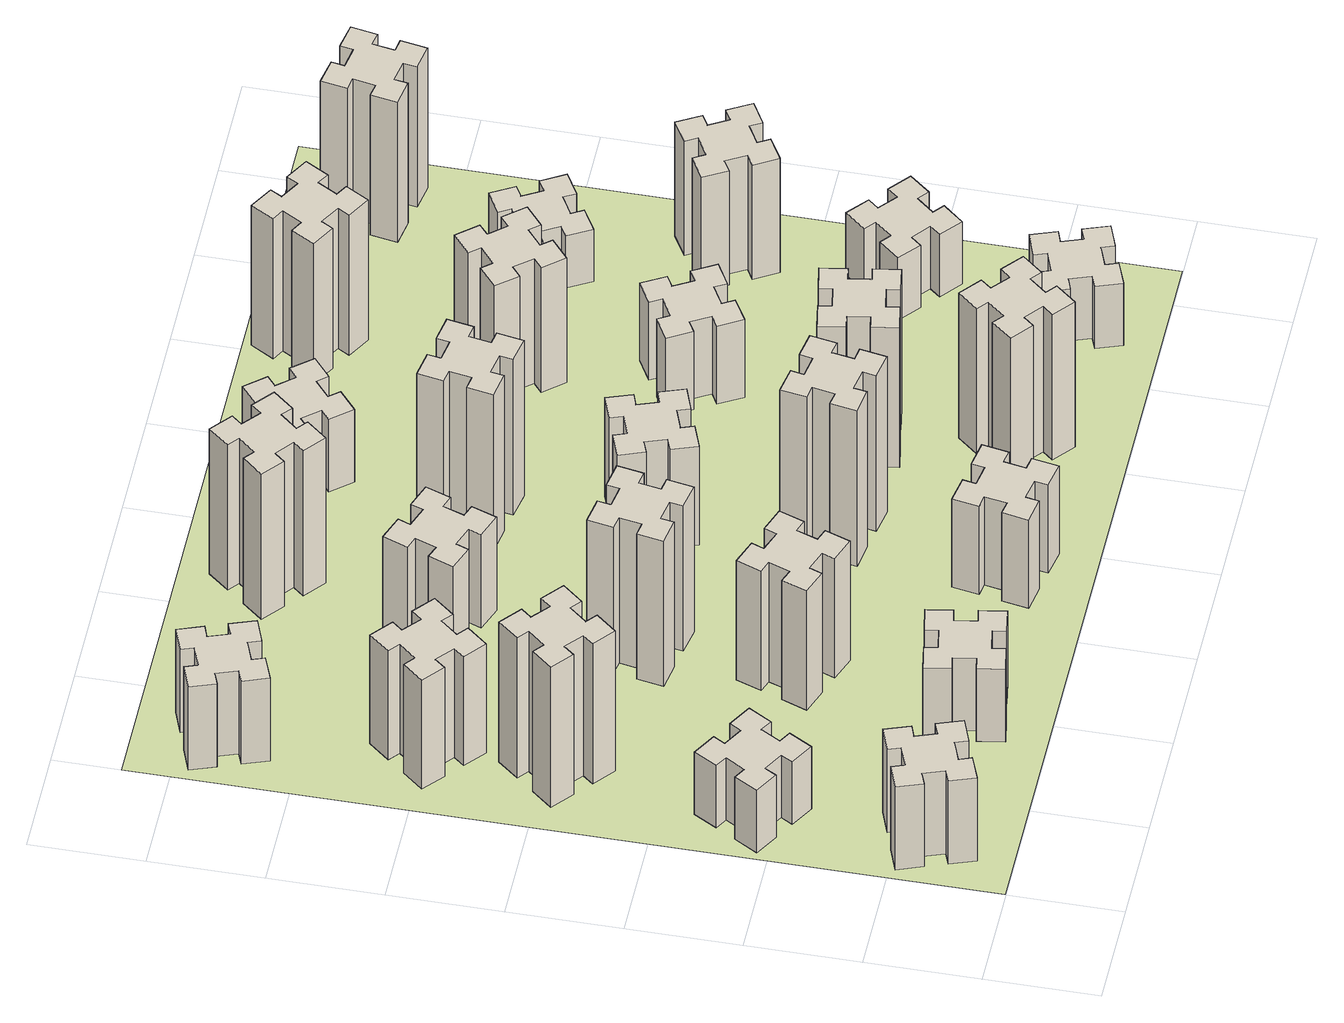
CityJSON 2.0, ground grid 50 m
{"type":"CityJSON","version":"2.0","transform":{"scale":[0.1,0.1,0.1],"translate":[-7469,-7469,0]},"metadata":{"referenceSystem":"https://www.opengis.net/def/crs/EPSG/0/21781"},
"CityObjects":{
"building1":{"type":"Building","attributes":{"class":"1000","function":"1000","usage":"1000","yearOfConstruction":2016,"roofType":"1000","measuredHeight":48,"storeysAboveGround":30,"storeysBelowGround":0},"geometry":[{"type":"Solid","lod":"1","boundaries":[[[[0,1,2,3,4,5,6,7,8,9,10,11,12,13,14,15,16,17,18,19]],[[17,16,20,21]],[[16,15,22,20]],[[15,14,23,22]],[[14,13,24,23]],[[13,12,25,24]],[[12,11,26,25]],[[11,10,27,26]],[[10,9,28,27]],[[9,8,29,28]],[[8,7,30,29]],[[7,6,31,30]],[[6,5,32,31]],[[5,4,33,32]],[[4,3,34,33]],[[3,2,35,34]],[[2,1,36,35]],[[1,0,37,36]],[[0,19,38,37]],[[19,18,39,38]],[[18,17,21,39]],[[24,25,26,27,28,29,30,31,32,33,34,35,36,37,38,39,21,20,22,23]]]]}]},
"building2":{"type":"Building","attributes":{"class":"1000","function":"1000","usage":"1000","yearOfConstruction":2016,"roofType":"1000","measuredHeight":36,"storeysAboveGround":30,"storeysBelowGround":0},"geometry":[{"type":"Solid","lod":"1","boundaries":[[[[40,41,42,43,44,45,46,47,48,49,50,51,52,53,54,55,56,57,58,59]],[[57,56,60,61]],[[56,55,62,60]],[[55,54,63,62]],[[54,53,64,63]],[[53,52,65,64]],[[52,51,66,65]],[[51,50,67,66]],[[50,49,68,67]],[[49,48,69,68]],[[48,47,70,69]],[[47,46,71,70]],[[46,45,72,71]],[[45,44,73,72]],[[44,43,74,73]],[[43,42,75,74]],[[42,41,76,75]],[[41,40,77,76]],[[40,59,78,77]],[[59,58,79,78]],[[58,57,61,79]],[[64,65,66,67,68,69,70,71,72,73,74,75,76,77,78,79,61,60,62,63]]]]}]},
"building3":{"type":"Building","attributes":{"class":"1000","function":"1000","usage":"1000","yearOfConstruction":2016,"roofType":"1000","measuredHeight":81,"storeysAboveGround":30,"storeysBelowGround":0},"geometry":[{"type":"Solid","lod":"1","boundaries":[[[[80,81,82,83,84,85,86,87,88,89,90,91,92,93,94,95,96,97,98,99]],[[97,96,100,101]],[[96,95,102,100]],[[95,94,103,102]],[[94,93,104,103]],[[93,92,105,104]],[[92,91,106,105]],[[91,90,107,106]],[[90,89,108,107]],[[89,88,109,108]],[[88,87,110,109]],[[87,86,111,110]],[[86,85,112,111]],[[85,84,113,112]],[[84,83,114,113]],[[83,82,115,114]],[[82,81,116,115]],[[81,80,117,116]],[[80,99,118,117]],[[99,98,119,118]],[[98,97,101,119]],[[104,105,106,107,108,109,110,111,112,113,114,115,116,117,118,119,101,100,102,103]]]]}]},
"building4":{"type":"Building","attributes":{"class":"1000","function":"1000","usage":"1000","yearOfConstruction":2016,"roofType":"1000","measuredHeight":63,"storeysAboveGround":30,"storeysBelowGround":0},"geometry":[{"type":"Solid","lod":"1","boundaries":[[[[120,121,122,123,124,125,126,127,128,129,130,131,132,133,134,135,136,137,138,139]],[[137,136,140,141]],[[136,135,142,140]],[[135,134,143,142]],[[134,133,144,143]],[[133,132,145,144]],[[132,131,146,145]],[[131,130,147,146]],[[130,129,148,147]],[[129,128,149,148]],[[128,127,150,149]],[[127,126,151,150]],[[126,125,152,151]],[[125,124,153,152]],[[124,123,154,153]],[[123,122,155,154]],[[122,121,156,155]],[[121,120,157,156]],[[120,139,158,157]],[[139,138,159,158]],[[138,137,141,159]],[[144,145,146,147,148,149,150,151,152,153,154,155,156,157,158,159,141,140,142,143]]]]}]},
"building5":{"type":"Building","attributes":{"class":"1000","function":"1000","usage":"1000","yearOfConstruction":2016,"roofType":"1000","measuredHeight":42,"storeysAboveGround":30,"storeysBelowGround":0},"geometry":[{"type":"Solid","lod":"1","boundaries":[[[[160,161,162,163,164,165,166,167,168,169,170,171,172,173,174,175,176,177,178,179]],[[177,176,180,181]],[[176,175,182,180]],[[175,174,183,182]],[[174,173,184,183]],[[173,172,185,184]],[[172,171,186,185]],[[171,170,187,186]],[[170,169,188,187]],[[169,168,189,188]],[[168,167,190,189]],[[167,166,191,190]],[[166,165,192,191]],[[165,164,193,192]],[[164,163,194,193]],[[163,162,195,194]],[[162,161,196,195]],[[161,160,197,196]],[[160,179,198,197]],[[179,178,199,198]],[[178,177,181,199]],[[184,185,186,187,188,189,190,191,192,193,194,195,196,197,198,199,181,180,182,183]]]]}]},
"building6":{"type":"Building","attributes":{"class":"1000","function":"1000","usage":"1000","yearOfConstruction":2016,"roofType":"1000","measuredHeight":48,"storeysAboveGround":30,"storeysBelowGround":0},"geometry":[{"type":"Solid","lod":"1","boundaries":[[[[200,201,202,203,204,205,206,207,208,209,210,211,212,213,214,215,216,217,218,219]],[[217,216,220,221]],[[216,215,222,220]],[[215,214,223,222]],[[214,213,224,223]],[[213,212,225,224]],[[212,211,226,225]],[[211,210,227,226]],[[210,209,228,227]],[[209,208,229,228]],[[208,207,230,229]],[[207,206,231,230]],[[206,205,232,231]],[[205,204,233,232]],[[204,203,234,233]],[[203,202,235,234]],[[202,201,236,235]],[[201,200,237,236]],[[200,219,238,237]],[[219,218,239,238]],[[218,217,221,239]],[[224,225,226,227,228,229,230,231,232,233,234,235,236,237,238,239,221,220,222,223]]]]}]},
"building7":{"type":"Building","attributes":{"class":"1000","function":"1000","usage":"1000","yearOfConstruction":2016,"roofType":"1000","measuredHeight":69,"storeysAboveGround":30,"storeysBelowGround":0},"geometry":[{"type":"Solid","lod":"1","boundaries":[[[[240,241,242,243,244,245,246,247,248,249,250,251,252,253,254,255,256,257,258,259]],[[257,256,260,261]],[[256,255,262,260]],[[255,254,263,262]],[[254,253,264,263]],[[253,252,265,264]],[[252,251,266,265]],[[251,250,267,266]],[[250,249,268,267]],[[249,248,269,268]],[[248,247,270,269]],[[247,246,271,270]],[[246,245,272,271]],[[245,244,273,272]],[[244,243,274,273]],[[243,242,275,274]],[[242,241,276,275]],[[241,240,277,276]],[[240,259,278,277]],[[259,258,279,278]],[[258,257,261,279]],[[264,265,266,267,268,269,270,271,272,273,274,275,276,277,278,279,261,260,262,263]]]]}]},
"building8":{"type":"Building","attributes":{"class":"1000","function":"1000","usage":"1000","yearOfConstruction":2016,"roofType":"1000","measuredHeight":84,"storeysAboveGround":30,"storeysBelowGround":0},"geometry":[{"type":"Solid","lod":"1","boundaries":[[[[280,281,282,283,284,285,286,287,288,289,290,291,292,293,294,295,296,297,298,299]],[[297,296,300,301]],[[296,295,302,300]],[[295,294,303,302]],[[294,293,304,303]],[[293,292,305,304]],[[292,291,306,305]],[[291,290,307,306]],[[290,289,308,307]],[[289,288,309,308]],[[288,287,310,309]],[[287,286,311,310]],[[286,285,312,311]],[[285,284,313,312]],[[284,283,314,313]],[[283,282,315,314]],[[282,281,316,315]],[[281,280,317,316]],[[280,299,318,317]],[[299,298,319,318]],[[298,297,301,319]],[[304,305,306,307,308,309,310,311,312,313,314,315,316,317,318,319,301,300,302,303]]]]}]},
"building9":{"type":"Building","attributes":{"class":"1000","function":"1000","usage":"1000","yearOfConstruction":2016,"roofType":"1000","measuredHeight":54,"storeysAboveGround":30,"storeysBelowGround":0},"geometry":[{"type":"Solid","lod":"1","boundaries":[[[[320,321,322,323,324,325,326,327,328,329,330,331,332,333,334,335,336,337,338,339]],[[337,336,340,341]],[[336,335,342,340]],[[335,334,343,342]],[[334,333,344,343]],[[333,332,345,344]],[[332,331,346,345]],[[331,330,347,346]],[[330,329,348,347]],[[329,328,349,348]],[[328,327,350,349]],[[327,326,351,350]],[[326,325,352,351]],[[325,324,353,352]],[[324,323,354,353]],[[323,322,355,354]],[[322,321,356,355]],[[321,320,357,356]],[[320,339,358,357]],[[339,338,359,358]],[[338,337,341,359]],[[344,345,346,347,348,349,350,351,352,353,354,355,356,357,358,359,341,340,342,343]]]]}]},
"building10":{"type":"Building","attributes":{"class":"1000","function":"1000","usage":"1000","yearOfConstruction":2016,"roofType":"1000","measuredHeight":51,"storeysAboveGround":30,"storeysBelowGround":0},"geometry":[{"type":"Solid","lod":"1","boundaries":[[[[360,361,362,363,364,365,366,367,368,369,370,371,372,373,374,375,376,377,378,379]],[[377,376,380,381]],[[376,375,382,380]],[[375,374,383,382]],[[374,373,384,383]],[[373,372,385,384]],[[372,371,386,385]],[[371,370,387,386]],[[370,369,388,387]],[[369,368,389,388]],[[368,367,390,389]],[[367,366,391,390]],[[366,365,392,391]],[[365,364,393,392]],[[364,363,394,393]],[[363,362,395,394]],[[362,361,396,395]],[[361,360,397,396]],[[360,379,398,397]],[[379,378,399,398]],[[378,377,381,399]],[[384,385,386,387,388,389,390,391,392,393,394,395,396,397,398,399,381,380,382,383]]]]}]},
"building11":{"type":"Building","attributes":{"class":"1000","function":"1000","usage":"1000","yearOfConstruction":2016,"roofType":"1000","measuredHeight":84,"storeysAboveGround":30,"storeysBelowGround":0},"geometry":[{"type":"Solid","lod":"1","boundaries":[[[[400,401,402,403,404,405,406,407,408,409,410,411,412,413,414,415,416,417,418,419]],[[417,416,420,421]],[[416,415,422,420]],[[415,414,423,422]],[[414,413,424,423]],[[413,412,425,424]],[[412,411,426,425]],[[411,410,427,426]],[[410,409,428,427]],[[409,408,429,428]],[[408,407,430,429]],[[407,406,431,430]],[[406,405,432,431]],[[405,404,433,432]],[[404,403,434,433]],[[403,402,435,434]],[[402,401,436,435]],[[401,400,437,436]],[[400,419,438,437]],[[419,418,439,438]],[[418,417,421,439]],[[424,425,426,427,428,429,430,431,432,433,434,435,436,437,438,439,421,420,422,423]]]]}]},
"building12":{"type":"Building","attributes":{"class":"1000","function":"1000","usage":"1000","yearOfConstruction":2016,"roofType":"1000","measuredHeight":90,"storeysAboveGround":30,"storeysBelowGround":0},"geometry":[{"type":"Solid","lod":"1","boundaries":[[[[440,441,442,443,444,445,446,447,448,449,450,451,452,453,454,455,456,457,458,459]],[[457,456,460,461]],[[456,455,462,460]],[[455,454,463,462]],[[454,453,464,463]],[[453,452,465,464]],[[452,451,466,465]],[[451,450,467,466]],[[450,449,468,467]],[[449,448,469,468]],[[448,447,470,469]],[[447,446,471,470]],[[446,445,472,471]],[[445,444,473,472]],[[444,443,474,473]],[[443,442,475,474]],[[442,441,476,475]],[[441,440,477,476]],[[440,459,478,477]],[[459,458,479,478]],[[458,457,461,479]],[[464,465,466,467,468,469,470,471,472,473,474,475,476,477,478,479,461,460,462,463]]]]}]},
"building13":{"type":"Building","attributes":{"class":"1000","function":"1000","usage":"1000","yearOfConstruction":2016,"roofType":"1000","measuredHeight":57,"storeysAboveGround":30,"storeysBelowGround":0},"geometry":[{"type":"Solid","lod":"1","boundaries":[[[[480,481,482,483,484,485,486,487,488,489,490,491,492,493,494,495,496,497,498,499]],[[497,496,500,501]],[[496,495,502,500]],[[495,494,503,502]],[[494,493,504,503]],[[493,492,505,504]],[[492,491,506,505]],[[491,490,507,506]],[[490,489,508,507]],[[489,488,509,508]],[[488,487,510,509]],[[487,486,511,510]],[[486,485,512,511]],[[485,484,513,512]],[[484,483,514,513]],[[483,482,515,514]],[[482,481,516,515]],[[481,480,517,516]],[[480,499,518,517]],[[499,498,519,518]],[[498,497,501,519]],[[504,505,506,507,508,509,510,511,512,513,514,515,516,517,518,519,501,500,502,503]]]]}]},
"building14":{"type":"Building","attributes":{"class":"1000","function":"1000","usage":"1000","yearOfConstruction":2016,"roofType":"1000","measuredHeight":90,"storeysAboveGround":30,"storeysBelowGround":0},"geometry":[{"type":"Solid","lod":"1","boundaries":[[[[520,521,522,523,524,525,526,527,528,529,530,531,532,533,534,535,536,537,538,539]],[[537,536,540,541]],[[536,535,542,540]],[[535,534,543,542]],[[534,533,544,543]],[[533,532,545,544]],[[532,531,546,545]],[[531,530,547,546]],[[530,529,548,547]],[[529,528,549,548]],[[528,527,550,549]],[[527,526,551,550]],[[526,525,552,551]],[[525,524,553,552]],[[524,523,554,553]],[[523,522,555,554]],[[522,521,556,555]],[[521,520,557,556]],[[520,539,558,557]],[[539,538,559,558]],[[538,537,541,559]],[[544,545,546,547,548,549,550,551,552,553,554,555,556,557,558,559,541,540,542,543]]]]}]},
"building15":{"type":"Building","attributes":{"class":"1000","function":"1000","usage":"1000","yearOfConstruction":2016,"roofType":"1000","measuredHeight":84,"storeysAboveGround":30,"storeysBelowGround":0},"geometry":[{"type":"Solid","lod":"1","boundaries":[[[[560,561,562,563,564,565,566,567,568,569,570,571,572,573,574,575,576,577,578,579]],[[577,576,580,581]],[[576,575,582,580]],[[575,574,583,582]],[[574,573,584,583]],[[573,572,585,584]],[[572,571,586,585]],[[571,570,587,586]],[[570,569,588,587]],[[569,568,589,588]],[[568,567,590,589]],[[567,566,591,590]],[[566,565,592,591]],[[565,564,593,592]],[[564,563,594,593]],[[563,562,595,594]],[[562,561,596,595]],[[561,560,597,596]],[[560,579,598,597]],[[579,578,599,598]],[[578,577,581,599]],[[584,585,586,587,588,589,590,591,592,593,594,595,596,597,598,599,581,580,582,583]]]]}]},
"building16":{"type":"Building","attributes":{"class":"1000","function":"1000","usage":"1000","yearOfConstruction":2016,"roofType":"1000","measuredHeight":81,"storeysAboveGround":30,"storeysBelowGround":0},"geometry":[{"type":"Solid","lod":"1","boundaries":[[[[600,601,602,603,604,605,606,607,608,609,610,611,612,613,614,615,616,617,618,619]],[[617,616,620,621]],[[616,615,622,620]],[[615,614,623,622]],[[614,613,624,623]],[[613,612,625,624]],[[612,611,626,625]],[[611,610,627,626]],[[610,609,628,627]],[[609,608,629,628]],[[608,607,630,629]],[[607,606,631,630]],[[606,605,632,631]],[[605,604,633,632]],[[604,603,634,633]],[[603,602,635,634]],[[602,601,636,635]],[[601,600,637,636]],[[600,619,638,637]],[[619,618,639,638]],[[618,617,621,639]],[[624,625,626,627,628,629,630,631,632,633,634,635,636,637,638,639,621,620,622,623]]]]}]},
"building17":{"type":"Building","attributes":{"class":"1000","function":"1000","usage":"1000","yearOfConstruction":2016,"roofType":"1000","measuredHeight":42,"storeysAboveGround":30,"storeysBelowGround":0},"geometry":[{"type":"Solid","lod":"1","boundaries":[[[[640,641,642,643,644,645,646,647,648,649,650,651,652,653,654,655,656,657,658,659]],[[657,656,660,661]],[[656,655,662,660]],[[655,654,663,662]],[[654,653,664,663]],[[653,652,665,664]],[[652,651,666,665]],[[651,650,667,666]],[[650,649,668,667]],[[649,648,669,668]],[[648,647,670,669]],[[647,646,671,670]],[[646,645,672,671]],[[645,644,673,672]],[[644,643,674,673]],[[643,642,675,674]],[[642,641,676,675]],[[641,640,677,676]],[[640,659,678,677]],[[659,658,679,678]],[[658,657,661,679]],[[664,665,666,667,668,669,670,671,672,673,674,675,676,677,678,679,661,660,662,663]]]]}]},
"building18":{"type":"Building","attributes":{"class":"1000","function":"1000","usage":"1000","yearOfConstruction":2016,"roofType":"1000","measuredHeight":45,"storeysAboveGround":30,"storeysBelowGround":0},"geometry":[{"type":"Solid","lod":"1","boundaries":[[[[680,681,682,683,684,685,686,687,688,689,690,691,692,693,694,695,696,697,698,699]],[[697,696,700,701]],[[696,695,702,700]],[[695,694,703,702]],[[694,693,704,703]],[[693,692,705,704]],[[692,691,706,705]],[[691,690,707,706]],[[690,689,708,707]],[[689,688,709,708]],[[688,687,710,709]],[[687,686,711,710]],[[686,685,712,711]],[[685,684,713,712]],[[684,683,714,713]],[[683,682,715,714]],[[682,681,716,715]],[[681,680,717,716]],[[680,699,718,717]],[[699,698,719,718]],[[698,697,701,719]],[[704,705,706,707,708,709,710,711,712,713,714,715,716,717,718,719,701,700,702,703]]]]}]},
"building19":{"type":"Building","attributes":{"class":"1000","function":"1000","usage":"1000","yearOfConstruction":2016,"roofType":"1000","measuredHeight":72,"storeysAboveGround":30,"storeysBelowGround":0},"geometry":[{"type":"Solid","lod":"1","boundaries":[[[[720,721,722,723,724,725,726,727,728,729,730,731,732,733,734,735,736,737,738,739]],[[737,736,740,741]],[[736,735,742,740]],[[735,734,743,742]],[[734,733,744,743]],[[733,732,745,744]],[[732,731,746,745]],[[731,730,747,746]],[[730,729,748,747]],[[729,728,749,748]],[[728,727,750,749]],[[727,726,751,750]],[[726,725,752,751]],[[725,724,753,752]],[[724,723,754,753]],[[723,722,755,754]],[[722,721,756,755]],[[721,720,757,756]],[[720,739,758,757]],[[739,738,759,758]],[[738,737,741,759]],[[744,745,746,747,748,749,750,751,752,753,754,755,756,757,758,759,741,740,742,743]]]]}]},
"building20":{"type":"Building","attributes":{"class":"1000","function":"1000","usage":"1000","yearOfConstruction":2016,"roofType":"1000","measuredHeight":36,"storeysAboveGround":30,"storeysBelowGround":0},"geometry":[{"type":"Solid","lod":"1","boundaries":[[[[760,761,762,763,764,765,766,767,768,769,770,771,772,773,774,775,776,777,778,779]],[[777,776,780,781]],[[776,775,782,780]],[[775,774,783,782]],[[774,773,784,783]],[[773,772,785,784]],[[772,771,786,785]],[[771,770,787,786]],[[770,769,788,787]],[[769,768,789,788]],[[768,767,790,789]],[[767,766,791,790]],[[766,765,792,791]],[[765,764,793,792]],[[764,763,794,793]],[[763,762,795,794]],[[762,761,796,795]],[[761,760,797,796]],[[760,779,798,797]],[[779,778,799,798]],[[778,777,781,799]],[[784,785,786,787,788,789,790,791,792,793,794,795,796,797,798,799,781,780,782,783]]]]}]},
"building21":{"type":"Building","attributes":{"class":"1000","function":"1000","usage":"1000","yearOfConstruction":2016,"roofType":"1000","measuredHeight":81,"storeysAboveGround":30,"storeysBelowGround":0},"geometry":[{"type":"Solid","lod":"1","boundaries":[[[[800,801,802,803,804,805,806,807,808,809,810,811,812,813,814,815,816,817,818,819]],[[817,816,820,821]],[[816,815,822,820]],[[815,814,823,822]],[[814,813,824,823]],[[813,812,825,824]],[[812,811,826,825]],[[811,810,827,826]],[[810,809,828,827]],[[809,808,829,828]],[[808,807,830,829]],[[807,806,831,830]],[[806,805,832,831]],[[805,804,833,832]],[[804,803,834,833]],[[803,802,835,834]],[[802,801,836,835]],[[801,800,837,836]],[[800,819,838,837]],[[819,818,839,838]],[[818,817,821,839]],[[824,825,826,827,828,829,830,831,832,833,834,835,836,837,838,839,821,820,822,823]]]]}]},
"building22":{"type":"Building","attributes":{"class":"1000","function":"1000","usage":"1000","yearOfConstruction":2016,"roofType":"1000","measuredHeight":36,"storeysAboveGround":30,"storeysBelowGround":0},"geometry":[{"type":"Solid","lod":"1","boundaries":[[[[840,841,842,843,844,845,846,847,848,849,850,851,852,853,854,855,856,857,858,859]],[[857,856,860,861]],[[856,855,862,860]],[[855,854,863,862]],[[854,853,864,863]],[[853,852,865,864]],[[852,851,866,865]],[[851,850,867,866]],[[850,849,868,867]],[[849,848,869,868]],[[848,847,870,869]],[[847,846,871,870]],[[846,845,872,871]],[[845,844,873,872]],[[844,843,874,873]],[[843,842,875,874]],[[842,841,876,875]],[[841,840,877,876]],[[840,859,878,877]],[[859,858,879,878]],[[858,857,861,879]],[[864,865,866,867,868,869,870,871,872,873,874,875,876,877,878,879,861,860,862,863]]]]}]},
"building23":{"type":"Building","attributes":{"class":"1000","function":"1000","usage":"1000","yearOfConstruction":2016,"roofType":"1000","measuredHeight":66,"storeysAboveGround":30,"storeysBelowGround":0},"geometry":[{"type":"Solid","lod":"1","boundaries":[[[[880,881,882,883,884,885,886,887,888,889,890,891,892,893,894,895,896,897,898,899]],[[897,896,900,901]],[[896,895,902,900]],[[895,894,903,902]],[[894,893,904,903]],[[893,892,905,904]],[[892,891,906,905]],[[891,890,907,906]],[[890,889,908,907]],[[889,888,909,908]],[[888,887,910,909]],[[887,886,911,910]],[[886,885,912,911]],[[885,884,913,912]],[[884,883,914,913]],[[883,882,915,914]],[[882,881,916,915]],[[881,880,917,916]],[[880,899,918,917]],[[899,898,919,918]],[[898,897,901,919]],[[904,905,906,907,908,909,910,911,912,913,914,915,916,917,918,919,901,900,902,903]]]]}]},
"building24":{"type":"Building","attributes":{"class":"1000","function":"1000","usage":"1000","yearOfConstruction":2016,"roofType":"1000","measuredHeight":30,"storeysAboveGround":30,"storeysBelowGround":0},"geometry":[{"type":"Solid","lod":"1","boundaries":[[[[920,921,922,923,924,925,926,927,928,929,930,931,932,933,934,935,936,937,938,939]],[[937,936,940,941]],[[936,935,942,940]],[[935,934,943,942]],[[934,933,944,943]],[[933,932,945,944]],[[932,931,946,945]],[[931,930,947,946]],[[930,929,948,947]],[[929,928,949,948]],[[928,927,950,949]],[[927,926,951,950]],[[926,925,952,951]],[[925,924,953,952]],[[924,923,954,953]],[[923,922,955,954]],[[922,921,956,955]],[[921,920,957,956]],[[920,939,958,957]],[[939,938,959,958]],[[938,937,941,959]],[[944,945,946,947,948,949,950,951,952,953,954,955,956,957,958,959,941,940,942,943]]]]}]},
"building25":{"type":"Building","attributes":{"class":"1000","function":"1000","usage":"1000","yearOfConstruction":2016,"roofType":"1000","measuredHeight":81,"storeysAboveGround":30,"storeysBelowGround":0},"geometry":[{"type":"Solid","lod":"1","boundaries":[[[[960,961,962,963,964,965,966,967,968,969,970,971,972,973,974,975,976,977,978,979]],[[977,976,980,981]],[[976,975,982,980]],[[975,974,983,982]],[[974,973,984,983]],[[973,972,985,984]],[[972,971,986,985]],[[971,970,987,986]],[[970,969,988,987]],[[969,968,989,988]],[[968,967,990,989]],[[967,966,991,990]],[[966,965,992,991]],[[965,964,993,992]],[[964,963,994,993]],[[963,962,995,994]],[[962,961,996,995]],[[961,960,997,996]],[[960,979,998,997]],[[979,978,999,998]],[[978,977,981,999]],[[984,985,986,987,988,989,990,991,992,993,994,995,996,997,998,999,981,980,982,983]]]]}]},
"landuse1":{"type":"LandUse","attributes":{"name":"plot1","function":"1010"},"geometry":[{"type":"MultiSurface","lod":"1","boundaries":[[[1000,1001,1002,1003]]]}]}
},
"vertices":[
[266,255,0],[360,289,0],[380,233,0],[493,274,0],[452,387,0],[396,366,0],[362,460,0],[418,480,0],[377,593,0],[264,552,0],[285,496,0],[191,462,0],[170,518,0],[57,477,0],[99,364,0],[155,385,0],[189,291,0],[133,270,0],[174,157,0],[287,199,0],[189,291,480],[133,270,480],[155,385,480],[99,364,480],[57,477,480],[170,518,480],[191,462,480],[285,496,480],[264,552,480],[377,593,480],[418,480,480],[362,460,480],[396,366,480],[452,387,480],[493,274,480],[380,233,480],[360,289,480],[266,255,480],[287,199,480],[174,157,480],
[205,1214,0],[155,1127,0],[103,1157,0],[43,1053,0],[147,993,0],[177,1045,0],[264,995,0],[234,943,0],[338,883,0],[398,987,0],[346,1017,0],[396,1104,0],[448,1074,0],[508,1178,0],[404,1238,0],[374,1186,0],[287,1236,0],[317,1288,0],[213,1348,0],[153,1244,0],[287,1236,360],[317,1288,360],[374,1186,360],[404,1238,360],[508,1178,360],[448,1074,360],[396,1104,360],[346,1017,360],[398,987,360],[338,883,360],[234,943,360],[264,995,360],[177,1045,360],[147,993,360],[43,1053,360],[103,1157,360],[155,1127,360],[205,1214,360],[153,1244,360],[213,1348,360],
[427,1846,0],[492,1923,0],[538,1884,0],[615,1976,0],[523,2053,0],[484,2007,0],[408,2072,0],[446,2118,0],[354,2195,0],[277,2103,0],[323,2064,0],[259,1988,0],[213,2026,0],[136,1934,0],[228,1857,0],[266,1903,0],[343,1839,0],[304,1793,0],[396,1716,0],[473,1808,0],[343,1839,810],[304,1793,810],[266,1903,810],[228,1857,810],[136,1934,810],[213,2026,810],[259,1988,810],[323,2064,810],[277,2103,810],[354,2195,810],[446,2118,810],[408,2072,810],[484,2007,810],[523,2053,810],[615,1976,810],[538,1884,810],[492,1923,810],[427,1846,810],[473,1808,810],[396,1716,810],
[484,2547,0],[408,2612,0],[446,2658,0],[354,2735,0],[277,2643,0],[323,2604,0],[259,2528,0],[213,2566,0],[136,2474,0],[228,2397,0],[266,2443,0],[343,2379,0],[304,2333,0],[396,2256,0],[473,2348,0],[427,2386,0],[492,2463,0],[538,2424,0],[615,2516,0],[523,2593,0],[492,2463,630],[538,2424,630],[427,2386,630],[473,2348,630],[396,2256,630],[304,2333,630],[343,2379,630],[266,2443,630],[228,2397,630],[136,2474,630],[213,2566,630],[259,2528,630],[323,2604,630],[277,2643,630],[354,2735,630],[446,2658,630],[408,2612,630],[484,2547,630],[523,2593,630],[615,2516,630],
[898,405,0],[916,307,0],[857,297,0],[877,178,0],[996,199,0],[985,258,0],[1084,276,0],[1094,217,0],[1212,237,0],[1191,356,0],[1132,345,0],[1115,444,0],[1174,454,0],[1153,572,0],[1035,551,0],[1045,492,0],[947,475,0],[937,534,0],[818,513,0],[839,395,0],[947,475,420],[937,534,420],[1045,492,420],[1035,551,420],[1153,572,420],[1174,454,420],[1115,444,420],[1132,345,420],[1191,356,420],[1212,237,420],[1094,217,420],[1084,276,420],[985,258,420],[996,199,420],[877,178,420],[857,297,420],[916,307,420],[898,405,420],[839,395,420],[818,513,420],
[155,3345,0],[189,3251,0],[133,3230,0],[174,3117,0],[287,3159,0],[266,3215,0],[360,3249,0],[380,3193,0],[493,3234,0],[452,3347,0],[396,3326,0],[362,3420,0],[418,3440,0],[377,3553,0],[264,3512,0],[285,3456,0],[191,3422,0],[170,3478,0],[57,3437,0],[99,3324,0],[191,3422,480],[170,3478,480],[285,3456,480],[264,3512,480],[377,3553,480],[418,3440,480],[362,3420,480],[396,3326,480],[452,3347,480],[493,3234,480],[380,3193,480],[360,3249,480],[266,3215,480],[287,3159,480],[174,3117,480],[133,3230,480],[189,3251,480],[155,3345,480],[99,3324,480],[57,3437,480],
[1200,1202,0],[1106,1236,0],[1127,1292,0],[1014,1333,0],[973,1220,0],[1029,1200,0],[995,1106,0],[939,1127,0],[897,1014,0],[1010,973,0],[1031,1029,0],[1125,995,0],[1104,939,0],[1217,897,0],[1258,1010,0],[1202,1031,0],[1236,1125,0],[1292,1104,0],[1333,1217,0],[1220,1258,0],[1236,1125,690],[1292,1104,690],[1202,1031,690],[1258,1010,690],[1217,897,690],[1104,939,690],[1125,995,690],[1031,1029,690],[1010,973,690],[897,1014,690],[939,1127,690],[995,1106,690],[1029,1200,690],[973,1220,690],[1014,1333,690],[1127,1292,690],[1106,1236,690],[1200,1202,690],[1220,1258,690],[1333,1217,690],
[1047,1656,0],[1145,1638,0],[1135,1579,0],[1253,1558,0],[1274,1677,0],[1215,1687,0],[1232,1785,0],[1291,1775,0],[1312,1893,0],[1194,1914,0],[1184,1855,0],[1085,1872,0],[1096,1931,0],[977,1952,0],[957,1834,0],[1016,1824,0],[998,1725,0],[939,1736,0],[918,1617,0],[1037,1597,0],[998,1725,840],[939,1736,840],[1016,1824,840],[957,1834,840],[977,1952,840],[1096,1931,840],[1085,1872,840],[1184,1855,840],[1194,1914,840],[1312,1893,840],[1291,1775,840],[1232,1785,840],[1215,1687,840],[1274,1677,840],[1253,1558,840],[1135,1579,840],[1145,1638,840],[1047,1656,840],[1037,1597,840],[918,1617,840],
[1029,2680,0],[995,2586,0],[939,2607,0],[897,2494,0],[1010,2453,0],[1031,2509,0],[1125,2475,0],[1104,2419,0],[1217,2377,0],[1258,2490,0],[1202,2511,0],[1236,2605,0],[1292,2584,0],[1333,2697,0],[1220,2738,0],[1200,2682,0],[1106,2716,0],[1127,2772,0],[1014,2813,0],[973,2700,0],[1106,2716,540],[1127,2772,540],[1200,2682,540],[1220,2738,540],[1333,2697,540],[1292,2584,540],[1236,2605,540],[1202,2511,540],[1258,2490,540],[1217,2377,540],[1104,2419,540],[1125,2475,540],[1031,2509,540],[1010,2453,540],[897,2494,540],[939,2607,540],[995,2586,540],[1029,2680,540],[973,2700,540],[1014,2813,540],
[1787,276,0],[1885,258,0],[1875,199,0],[1993,178,0],[2014,297,0],[1955,307,0],[1972,405,0],[2031,395,0],[2052,513,0],[1934,534,0],[1924,475,0],[1825,492,0],[1836,551,0],[1717,572,0],[1697,454,0],[1756,444,0],[1738,345,0],[1679,356,0],[1658,237,0],[1777,217,0],[1738,345,510],[1679,356,510],[1756,444,510],[1697,454,510],[1717,572,510],[1836,551,510],[1825,492,510],[1924,475,510],[1934,534,510],[2052,513,510],[2031,395,510],[1972,405,510],[1955,307,510],[2014,297,510],[1993,178,510],[1875,199,510],[1885,258,510],[1787,276,510],[1777,217,510],[1658,237,510],
[1106,3283,0],[1183,3219,0],[1144,3173,0],[1236,3096,0],[1313,3188,0],[1267,3226,0],[1332,3303,0],[1378,3264,0],[1455,3356,0],[1363,3433,0],[1324,3387,0],[1248,3452,0],[1286,3498,0],[1194,3575,0],[1117,3483,0],[1163,3444,0],[1099,3368,0],[1053,3406,0],[976,3314,0],[1068,3237,0],[1099,3368,840],[1053,3406,840],[1163,3444,840],[1117,3483,840],[1194,3575,840],[1286,3498,840],[1248,3452,840],[1324,3387,840],[1363,3433,840],[1455,3356,840],[1378,3264,840],[1332,3303,840],[1267,3226,840],[1313,3188,840],[1236,3096,840],[1144,3173,840],[1183,3219,840],[1106,3283,840],[1068,3237,840],[976,3314,840],
[2055,1047,0],[2072,1145,0],[2131,1135,0],[2152,1253,0],[2034,1274,0],[2024,1215,0],[1925,1232,0],[1936,1291,0],[1817,1312,0],[1797,1194,0],[1856,1184,0],[1838,1085,0],[1779,1096,0],[1758,977,0],[1877,957,0],[1887,1016,0],[1985,998,0],[1975,939,0],[2093,918,0],[2114,1037,0],[1985,998,900],[1975,939,900],[1887,1016,900],[1877,957,900],[1758,977,900],[1779,1096,900],[1838,1085,900],[1856,1184,900],[1797,1194,900],[1817,1312,900],[1936,1291,900],[1925,1232,900],[2024,1215,900],[2034,1274,900],[2152,1253,900],[2131,1135,900],[2072,1145,900],[2055,1047,900],[2114,1037,900],[2093,918,900],
[1846,1735,0],[1940,1769,0],[1960,1713,0],[2073,1754,0],[2032,1867,0],[1976,1846,0],[1942,1940,0],[1998,1960,0],[1957,2073,0],[1844,2032,0],[1865,1976,0],[1771,1942,0],[1750,1998,0],[1637,1957,0],[1679,1844,0],[1735,1865,0],[1769,1771,0],[1713,1750,0],[1754,1637,0],[1867,1679,0],[1769,1771,570],[1713,1750,570],[1735,1865,570],[1679,1844,570],[1637,1957,570],[1750,1998,570],[1771,1942,570],[1865,1976,570],[1844,2032,570],[1957,2073,570],[1998,1960,570],[1942,1940,570],[1976,1846,570],[2032,1867,570],[2073,1754,570],[1960,1713,570],[1940,1769,570],[1846,1735,570],[1867,1679,570],[1754,1637,570],
[1855,2527,0],[1872,2625,0],[1931,2615,0],[1952,2733,0],[1834,2754,0],[1824,2695,0],[1725,2712,0],[1736,2771,0],[1617,2792,0],[1597,2674,0],[1656,2664,0],[1638,2565,0],[1579,2576,0],[1558,2457,0],[1677,2437,0],[1687,2496,0],[1785,2478,0],[1775,2419,0],[1893,2398,0],[1914,2517,0],[1785,2478,900],[1775,2419,900],[1687,2496,900],[1677,2437,900],[1558,2457,900],[1579,2576,900],[1638,2565,900],[1656,2664,900],[1597,2674,900],[1617,2792,900],[1736,2771,900],[1725,2712,900],[1824,2695,900],[1834,2754,900],[1952,2733,900],[1931,2615,900],[1872,2625,900],[1855,2527,900],[1914,2517,900],[1893,2398,900],
[2486,423,0],[2563,359,0],[2524,313,0],[2616,236,0],[2693,328,0],[2647,366,0],[2712,443,0],[2758,404,0],[2835,496,0],[2743,573,0],[2704,527,0],[2628,592,0],[2666,638,0],[2574,715,0],[2497,623,0],[2543,584,0],[2479,508,0],[2433,546,0],[2356,454,0],[2448,377,0],[2479,508,840],[2433,546,840],[2543,584,840],[2497,623,840],[2574,715,840],[2666,638,840],[2628,592,840],[2704,527,840],[2743,573,840],[2835,496,840],[2758,404,840],[2712,443,840],[2647,366,840],[2693,328,840],[2616,236,840],[2524,313,840],[2563,359,840],[2486,423,840],[2448,377,840],[2356,454,840],
[2525,1232,0],[2427,1215,0],[2417,1274,0],[2298,1253,0],[2319,1135,0],[2378,1145,0],[2396,1047,0],[2337,1037,0],[2357,918,0],[2476,939,0],[2465,998,0],[2564,1016,0],[2574,957,0],[2692,977,0],[2671,1096,0],[2612,1085,0],[2595,1184,0],[2654,1194,0],[2633,1312,0],[2515,1291,0],[2595,1184,810],[2654,1194,810],[2612,1085,810],[2671,1096,810],[2692,977,810],[2574,957,810],[2564,1016,810],[2465,998,810],[2476,939,810],[2357,918,810],[2337,1037,810],[2396,1047,810],[2378,1145,810],[2319,1135,810],[2298,1253,810],[2417,1274,810],[2427,1215,810],[2525,1232,810],[2515,1291,810],[2633,1312,810],
[1972,3368,0],[1907,3444,0],[1953,3483,0],[1876,3575,0],[1784,3498,0],[1823,3452,0],[1746,3387,0],[1708,3433,0],[1616,3356,0],[1693,3264,0],[1739,3303,0],[1803,3226,0],[1757,3188,0],[1834,3096,0],[1926,3173,0],[1888,3219,0],[1964,3283,0],[2003,3237,0],[2095,3314,0],[2018,3406,0],[1964,3283,420],[2003,3237,420],[1888,3219,420],[1926,3173,420],[1834,3096,420],[1757,3188,420],[1803,3226,420],[1739,3303,420],[1693,3264,420],[1616,3356,420],[1708,3433,420],[1746,3387,420],[1823,3452,420],[1784,3498,420],[1876,3575,420],[1953,3483,420],[1907,3444,420],[1972,3368,420],[2018,3406,420],[2095,3314,420],
[2575,1844,0],[2625,1757,0],[2573,1727,0],[2633,1623,0],[2737,1683,0],[2707,1735,0],[2794,1785,0],[2824,1733,0],[2928,1793,0],[2868,1897,0],[2816,1867,0],[2766,1954,0],[2818,1984,0],[2758,2088,0],[2654,2028,0],[2684,1976,0],[2597,1926,0],[2567,1978,0],[2463,1918,0],[2523,1814,0],[2597,1926,450],[2567,1978,450],[2684,1976,450],[2654,2028,450],[2758,2088,450],[2818,1984,450],[2766,1954,450],[2816,1867,450],[2868,1897,450],[2928,1793,450],[2824,1733,450],[2794,1785,450],[2707,1735,450],[2737,1683,450],[2633,1623,450],[2573,1727,450],[2625,1757,450],[2575,1844,450],[2523,1814,450],[2463,1918,450],
[2563,2712,0],[2486,2647,0],[2448,2693,0],[2356,2616,0],[2433,2524,0],[2479,2563,0],[2543,2486,0],[2497,2448,0],[2574,2356,0],[2666,2433,0],[2628,2479,0],[2704,2543,0],[2743,2497,0],[2835,2574,0],[2758,2666,0],[2712,2628,0],[2647,2704,0],[2693,2743,0],[2616,2835,0],[2524,2758,0],[2647,2704,720],[2693,2743,720],[2712,2628,720],[2758,2666,720],[2835,2574,720],[2743,2497,720],[2704,2543,720],[2628,2479,720],[2666,2433,720],[2574,2356,720],[2497,2448,720],[2543,2486,720],[2479,2563,720],[2433,2524,720],[2356,2616,720],[2448,2693,720],[2486,2647,720],[2563,2712,720],[2524,2758,720],[2616,2835,720],
[3326,255,0],[3420,289,0],[3440,233,0],[3553,274,0],[3512,387,0],[3456,366,0],[3422,460,0],[3478,480,0],[3437,593,0],[3324,552,0],[3345,496,0],[3251,462,0],[3230,518,0],[3117,477,0],[3159,364,0],[3215,385,0],[3249,291,0],[3193,270,0],[3234,157,0],[3347,199,0],[3249,291,360],[3193,270,360],[3215,385,360],[3159,364,360],[3117,477,360],[3230,518,360],[3251,462,360],[3345,496,360],[3324,552,360],[3437,593,360],[3478,480,360],[3422,460,360],[3456,366,360],[3512,387,360],[3553,274,360],[3440,233,360],[3420,289,360],[3326,255,360],[3347,199,360],[3234,157,360],
[2694,3506,0],[2607,3556,0],[2637,3608,0],[2533,3668,0],[2473,3564,0],[2525,3534,0],[2475,3447,0],[2423,3477,0],[2363,3373,0],[2467,3313,0],[2497,3365,0],[2584,3315,0],[2554,3263,0],[2658,3203,0],[2718,3307,0],[2666,3337,0],[2716,3424,0],[2768,3394,0],[2828,3498,0],[2724,3558,0],[2716,3424,810],[2768,3394,810],[2666,3337,810],[2718,3307,810],[2658,3203,810],[2554,3263,810],[2584,3315,810],[2497,3365,810],[2467,3313,810],[2363,3373,810],[2423,3477,810],[2475,3447,810],[2525,3534,810],[2473,3564,810],[2533,3668,810],[2637,3608,810],[2607,3556,810],[2694,3506,810],[2724,3558,810],[2828,3498,810],
[3487,1006,0],[3552,1083,0],[3598,1044,0],[3675,1136,0],[3583,1213,0],[3544,1167,0],[3468,1232,0],[3506,1278,0],[3414,1355,0],[3337,1263,0],[3383,1224,0],[3319,1148,0],[3273,1186,0],[3196,1094,0],[3288,1017,0],[3326,1063,0],[3403,999,0],[3364,953,0],[3456,876,0],[3533,968,0],[3403,999,360],[3364,953,360],[3326,1063,360],[3288,1017,360],[3196,1094,360],[3273,1186,360],[3319,1148,360],[3383,1224,360],[3337,1263,360],[3414,1355,360],[3506,1278,360],[3468,1232,360],[3544,1167,360],[3583,1213,360],[3675,1136,360],[3598,1044,360],[3552,1083,360],[3487,1006,360],[3533,968,360],[3456,876,360],
[3556,1867,0],[3506,1954,0],[3558,1984,0],[3498,2088,0],[3394,2028,0],[3424,1976,0],[3337,1926,0],[3307,1978,0],[3203,1918,0],[3263,1814,0],[3315,1844,0],[3365,1757,0],[3313,1727,0],[3373,1623,0],[3477,1683,0],[3447,1735,0],[3534,1785,0],[3564,1733,0],[3668,1793,0],[3608,1897,0],[3534,1785,660],[3564,1733,660],[3447,1735,660],[3477,1683,660],[3373,1623,660],[3313,1727,660],[3365,1757,660],[3315,1844,660],[3263,1814,660],[3203,1918,660],[3307,1978,660],[3337,1926,660],[3424,1976,660],[3394,2028,660],[3498,2088,660],[3558,1984,660],[3506,1954,660],[3556,1867,660],[3608,1897,660],[3668,1793,660],
[3247,2475,0],[3334,2525,0],[3364,2473,0],[3468,2533,0],[3408,2637,0],[3356,2607,0],[3306,2694,0],[3358,2724,0],[3298,2828,0],[3194,2768,0],[3224,2716,0],[3137,2666,0],[3107,2718,0],[3003,2658,0],[3063,2554,0],[3115,2584,0],[3165,2497,0],[3113,2467,0],[3173,2363,0],[3277,2423,0],[3165,2497,300],[3113,2467,300],[3115,2584,300],[3063,2554,300],[3003,2658,300],[3107,2718,300],[3137,2666,300],[3224,2716,300],[3194,2768,300],[3298,2828,300],[3358,2724,300],[3306,2694,300],[3356,2607,300],[3408,2637,300],[3468,2533,300],[3364,2473,300],[3334,2525,300],[3247,2475,300],[3277,2423,300],[3173,2363,300],
[3535,3267,0],[3552,3365,0],[3611,3355,0],[3632,3473,0],[3514,3494,0],[3504,3435,0],[3405,3452,0],[3416,3511,0],[3297,3532,0],[3277,3414,0],[3336,3404,0],[3318,3305,0],[3259,3316,0],[3238,3197,0],[3357,3177,0],[3367,3236,0],[3465,3218,0],[3455,3159,0],[3573,3138,0],[3594,3257,0],[3465,3218,810],[3455,3159,810],[3367,3236,810],[3357,3177,810],[3238,3197,810],[3259,3316,810],[3318,3305,810],[3336,3404,810],[3277,3414,810],[3297,3532,810],[3416,3511,810],[3405,3452,810],[3504,3435,810],[3514,3494,810],[3632,3473,810],[3611,3355,810],[3552,3365,810],[3535,3267,810],[3594,3257,810],[3573,3138,810],
[5,3705,0],[3705,3705,0],[3705,5,0],[5,5,0]
]}
